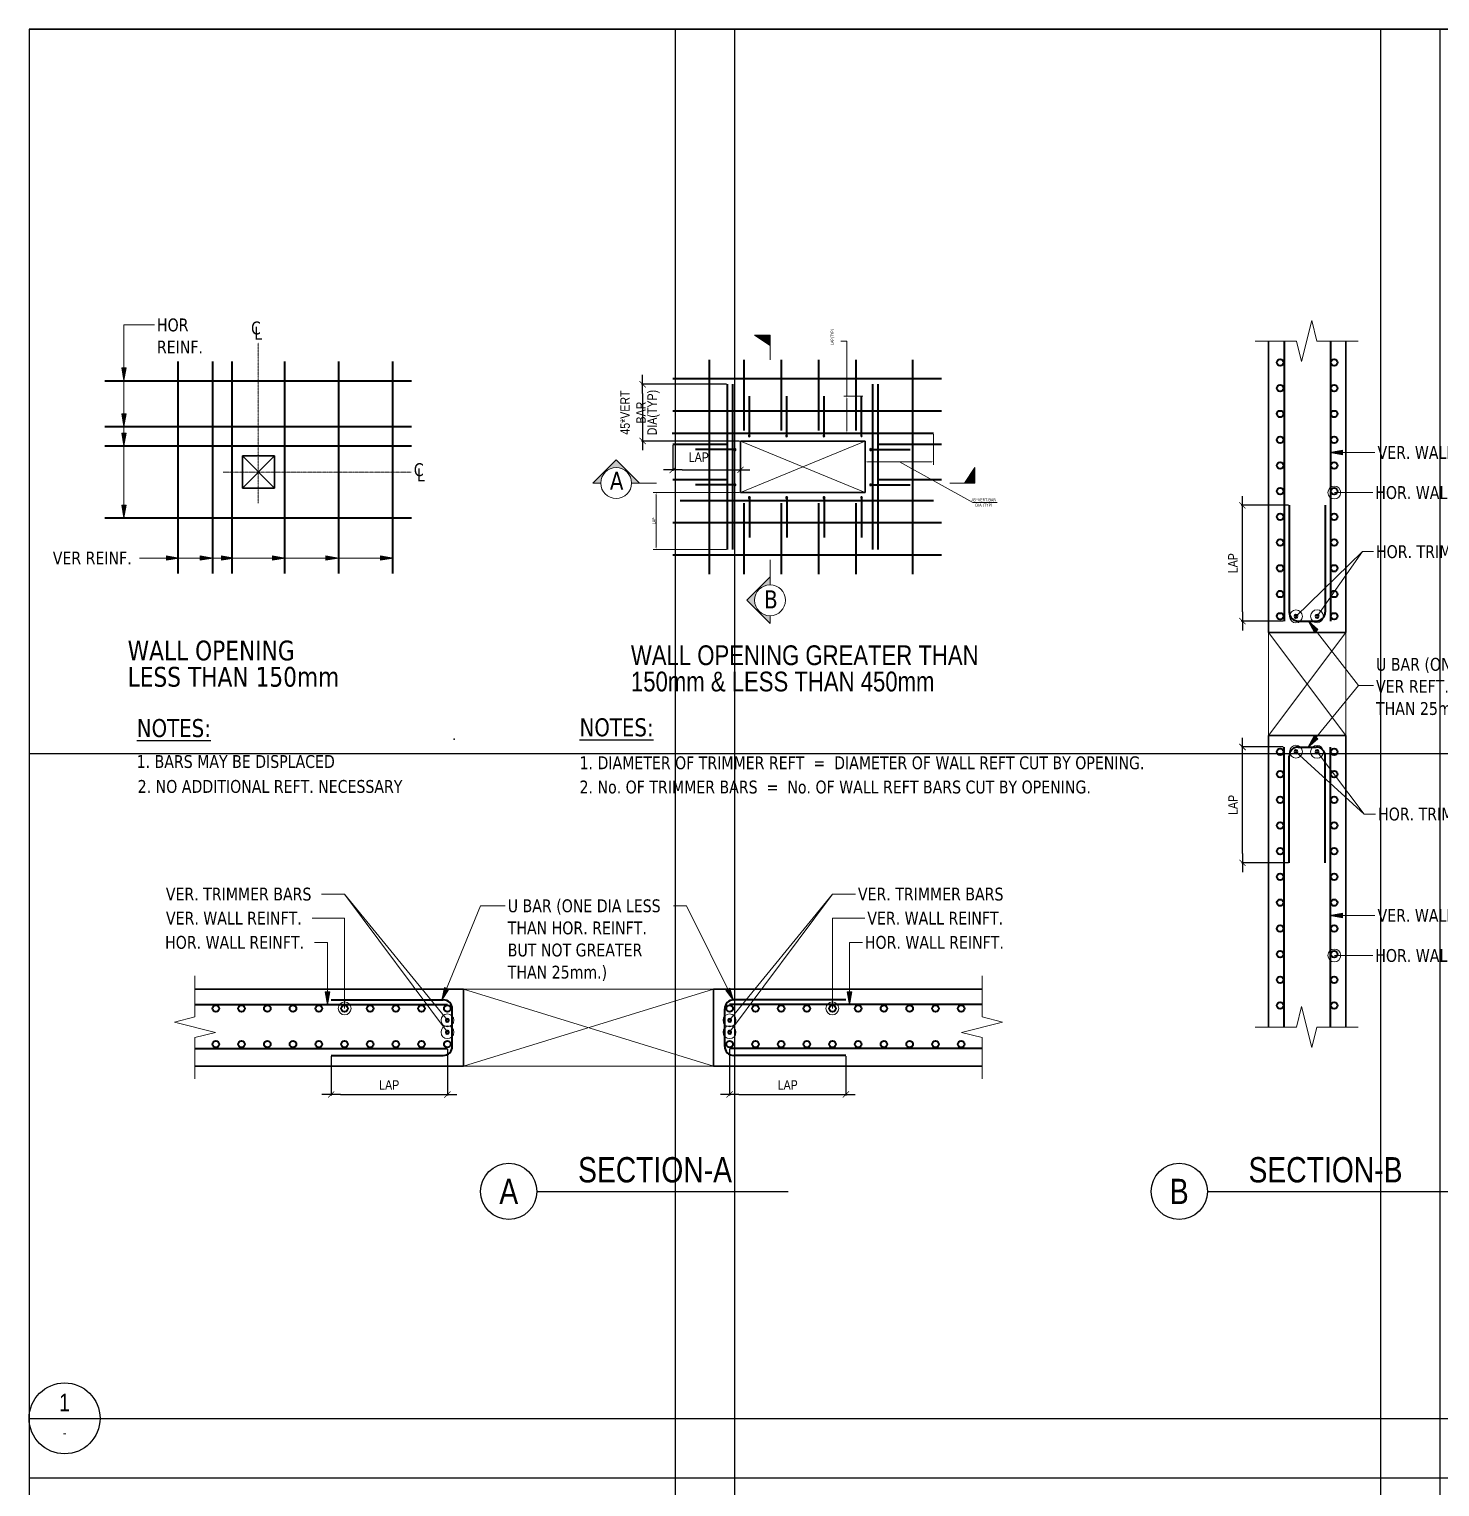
# Model space of a CAD drawing. Header units: millimetres. Extents: x 2250 to 89875, y -16050 to 57150.
# Drawn here: x 2250 to 37900, y 20320 to 57150 of the extents above; entities that cross this region are included whole.
import ezdxf
from ezdxf.enums import TextEntityAlignment as Align

# ---------------------------------------------------------------- set-up
doc = ezdxf.new("R2010")
doc.units = ezdxf.units.MM
doc.linetypes.add('center-2', pattern=[9, 6, -1, 1, -1])
doc.linetypes.add('XAR-Centre 2mm', pattern=[12, 6, -2, 2, -2])
for name, color, linetype, lineweight in [('Detail Items', 7, 'Continuous', 9), ('Dimensions', 7, 'Continuous', 9), ('Generic Annotations', 7, 'Continuous', 9), ('Medium Lines', 7, 'Continuous', 20), ('S-REFR-SECT', 7, 'Continuous', 9), ('Text Notes', 7, 'Continuous', 9)]:
    doc.layers.add(name, color=color, linetype=linetype, lineweight=lineweight)
doc.layers.add('Lines', color=7, linetype='Continuous', lineweight=9, true_color=0x00a600)
doc.layers.add('STANDARD DETAILS-WALL_dwg', color=7, linetype='Continuous', lineweight=9, true_color=0x767676)
doc.layers.add('NPLT-JLA', color=193, linetype='Continuous', plot=False)
for name, color, linetype in [('S-G-DIMS', 1, 'Continuous'), ('S-G-STTL', 4, 'Continuous'), ('S-G-TITLREF', 4, 'Continuous')]:
    doc.layers.add(name, color=color, linetype=linetype)
doc.styles.add('ARIAL', font='arial.ttf', dxfattribs={"width": 0.8})
doc.styles.add('ARIAL23', font='arial.ttf', dxfattribs={"width": 0.8, "height": 31.25})
doc.styles.add('Verdana_1', font='verdana.ttf', dxfattribs={"width": 0.8, "height": 55})
doc.styles.add('Verdana_2', font='verdana.ttf', dxfattribs={"width": 0.8, "height": 75})
doc.styles.add('Verdana_3', font='verdana.ttf', dxfattribs={"width": 0.8, "height": 75})
doc.styles.add('Verdana_B', font='verdanab.ttf', dxfattribs={"width": 0.8, "height": 125})
doc.dimstyles.new('ARIALDIMS', dxfattribs={"dimscale": 12, "dimtxt": 20, "dimasz": 19.5, "dimexe": 2.25, "dimexo": 1.75, "dimgap": 10, "dimtad": 1, "dimzin": 3, "dimdsep": 46, "dimtxsty": 'ARIAL', "dimblk1": 'nyatick', "dimblk2": 'nyatick', "dimsah": 1, "dimcen": 2.25, "dimclrd": 1, "dimclre": 1, "dimclrt": 2, "dimadec": 0, "dimazin": 0, "dimtfac": 1, "dimtmove": 0, "dimatfit": 3, "dimfxl": 1, "dimfrac": 2, "dimtolj": 1, "dimtzin": 0, "dimarcsym": 0})
doc.dimstyles.new('XAR_2_2mm-Arrow', dxfattribs={"dimscale": 304.8, "dimtxt": 57.417549, "dimasz": 0.180446, "dimexe": 0.246063, "dimexo": 0.082021, "dimgap": 0.065617, "dimtad": 1, "dimdec": 0, "dimzin": 0, "dimdsep": 46, "dimtxsty": 'Verdana_3', "dimsah": 1, "dimcen": 0.09, "dimadec": 3, "dimazin": 0, "dimtfac": 1, "dimtdec": 4, "dimtix": 1, "dimtmove": 1, "dimatfit": 3, "dimfxl": 1, "dimtvp": 1, "dimtolj": 1, "dimtzin": 0, "dimlwd": 18, "dimlwe": 18, "dimarcsym": 2})
doc.dimstyles.new('XAR_2_2mm-Arrow_2', dxfattribs={"dimscale": 304.8, "dimtxt": 57.417549, "dimasz": 0.180446, "dimexe": 0.246063, "dimexo": 0.082021, "dimgap": 0.065617, "dimtad": 1, "dimdec": 0, "dimzin": 0, "dimdsep": 46, "dimtxsty": 'Verdana_3', "dimsah": 1, "dimcen": 0.09, "dimadec": 3, "dimazin": 0, "dimtfac": 1, "dimtdec": 4, "dimtix": 1, "dimtmove": 0, "dimatfit": 3, "dimfxl": 1, "dimtvp": 1, "dimtolj": 1, "dimtzin": 0, "dimlwd": 18, "dimlwe": 18, "dimarcsym": 2})

# ---------------------------------------------------------------- blocks, each defined once
blk = doc.blocks.new('SECTION MARK-2238163-S024-STANDARD DETAILS-WALL')
at = {"layer": 'S-REFR-SECT'}
blk.add_hatch(color=256, dxfattribs=at).paths.add_polyline_path([(3764.2, 12277.4), (3764.2, 12315.4), (3744.8, 12318), (3726.7, 12325.5), (3711.2, 12337.4), (3699.3, 12352.9), (3691.8, 12371), (3689.2, 12390.4), (3691.8, 12409.9), (3699.3, 12427.9), (3711.2, 12443.5), (3726.7, 12455.4), (3744.8, 12462.9), (3764.2, 12465.4), (3764.2, 12503.4), (3651.2, 12390.4)])
at = {"layer": 'S-REFR-SECT', "flags": 128}
blk.add_lwpolyline([(3764.2, 12465.4), (3764.2, 12503.4), (3651.2, 12390.4), (3764.2, 12277.4), (3764.2, 12315.4)], dxfattribs=at)
at = {"layer": 'S-REFR-SECT'}
blk.add_circle((3764.2, 12390.4), 75, dxfattribs=at)
blk = doc.blocks.new('STANDARD DETAILS-WALL_dwg_SEC-END-2238248-S024-STANDARD DETAILS-WALL')
at = {"layer": 'S-REFR-SECT'}
blk.add_hatch(color=256, dxfattribs=at).paths.add_polyline_path([(3764.2, 13629.3), (3689.2, 13679.3), (3764.2, 13679.3)])
for p, q in [((3764.2, 13629.3), (3689.2, 13679.3)), ((3689.2, 13679.3), (3764.2, 13679.3)), ((3764.2, 13679.3), (3764.2, 13629.3))]:
    blk.add_line(p, q, dxfattribs=at)
at = {"layer": 'S-REFR-SECT', "flags": 128}
blk.add_lwpolyline([(3764.2, 13679.3), (3689.2, 13679.3), (3764.2, 13629.3)], dxfattribs=at)
blk = doc.blocks.new('STANDARD DETAILS-WALL_dwg_SEC-T1-2238164-S024-STANDARD DETAILS-WALL')
at = {"layer": 'S-REFR-SECT'}
blk.add_line((3764.2, 13679.3), (3764.2, 13558.3), dxfattribs=at)
blk.add_blockref('STANDARD DETAILS-WALL_dwg_SEC-END-2238248-S024-STANDARD DETAILS-WALL', (0, 0))
blk = doc.blocks.new('STANDARD DETAILS-WALL_dwg_A-SEC-REF-ARROW-2238165-S024-STANDARD DETAILS-WALL')
at = {"layer": 'S-REFR-SECT'}
blk.add_hatch(color=256, dxfattribs=at).paths.add_polyline_path([(3091.2, 12959.9), (3129.2, 12959.9), (3016.2, 13072.9), (2903.2, 12959.9), (2941.2, 12959.9), (2943.8, 12979.4), (2951.3, 12997.4), (2963.2, 13013), (2978.7, 13024.9), (2996.8, 13032.4), (3016.2, 13034.9), (3035.7, 13032.4), (3053.7, 13024.9), (3069.3, 13013), (3081.2, 12997.4), (3088.7, 12979.4)])
at = {"layer": 'S-REFR-SECT', "flags": 128}
blk.add_lwpolyline([(3091.2, 12959.9), (3129.2, 12959.9), (3016.2, 13072.9), (2903.2, 12959.9), (2941.2, 12959.9)], dxfattribs=at)
at = {"layer": 'S-REFR-SECT'}
blk.add_circle((3016.2, 12959.9), 75, dxfattribs=at)
blk = doc.blocks.new('STANDARD DETAILS-WALL_dwg_SEC-END-2238249-S024-STANDARD DETAILS-WALL')
at = {"layer": 'S-REFR-SECT'}
blk.add_hatch(color=256, dxfattribs=at).paths.add_polyline_path([(4709.6, 12959.9), (4759.6, 13034.9), (4759.6, 12959.9)])
for p, q in [((4709.6, 12959.9), (4759.6, 13034.9)), ((4759.6, 13034.9), (4759.6, 12959.9)), ((4759.6, 12959.9), (4709.6, 12959.9))]:
    blk.add_line(p, q, dxfattribs=at)
at = {"layer": 'S-REFR-SECT', "flags": 128}
blk.add_lwpolyline([(4759.6, 12959.9), (4759.6, 13034.9), (4709.6, 12959.9)], dxfattribs=at)
blk = doc.blocks.new('STANDARD DETAILS-WALL_dwg_SEC-T1-2238166-S024-STANDARD DETAILS-WALL')
at = {"layer": 'S-REFR-SECT'}
blk.add_line((4759.6, 12959.9), (4638.6, 12959.9), dxfattribs=at)
blk.add_blockref('STANDARD DETAILS-WALL_dwg_SEC-END-2238249-S024-STANDARD DETAILS-WALL', (0, 0))
blk = doc.blocks.new('XAR_Break Line Straight - _Locked_ - Break Line-2238449-S024-STANDARD DETAILS-WALL')
at = {"layer": 'Medium Lines'}
for p, q in [((968.6, 10365.2), (968.6, 10565.2)), ((868.6, 10340.2), (968.6, 10365.2)), ((1068.6, 10290.2), (868.6, 10340.2)), ((968.6, 10265.2), (1068.6, 10290.2)), ((968.6, 10065.2), (968.6, 10265.2))]:
    blk.add_line(p, q, dxfattribs=at)
blk = doc.blocks.new('XAR_Break Line Straight - _Locked_ - Break Line-2238450-S024-STANDARD DETAILS-WALL')
at = {"layer": 'Medium Lines'}
for p, q in [((4794.6, 10565.2), (4794.6, 10365.2)), ((4794.6, 10365.2), (4894.6, 10340.2)), ((4894.6, 10340.2), (4694.6, 10290.2)), ((4694.6, 10290.2), (4794.6, 10265.2)), ((4794.6, 10265.2), (4794.6, 10065.2))]:
    blk.add_line(p, q, dxfattribs=at)
blk = doc.blocks.new('*D964')
at = {"layer": 'Defpoints', "color": 0, "transparency": 16777216}
for p in [(22915, 47876), (23341, 47876), (22713, 46942)]:
    blk.add_point(p, dxfattribs=at)
at = {"layer": 'Dimensions', "color": 0, "lineweight": 18, "transparency": 16777216}
for p, q in [((22758, 49263), (22915, 49263)), ((22915, 49263), (22915, 47876)), ((23316, 47876), (22840, 47876)), ((22915, 46997), (22915, 47821)), ((22738, 46942), (22990, 46942))]:
    blk.add_line(p, q, dxfattribs=at)
at = {"layer": 'Dimensions', "color": 0, "transparency": 16777216}
for points in [[(22906, 47821), (22924, 47821), (22915, 47876)], [(22906, 46997), (22924, 46997), (22915, 46942)]]:
    blk.add_solid(points, dxfattribs=at)
at = {"layer": 'Dimensions', "color": 0, "lineweight": 18, "transparency": 16777216, "insert": (22507, 49170), "char_height": 75, "width": 327.01, "attachment_point": 1, "rotation": 90, "line_spacing_factor": 0.994243, "style": 'Verdana_3'}
blk.add_mtext('\\A1;LAP(TYP)', dxfattribs=at)
blk = doc.blocks.new('nyatick')
at = {"layer": 'S-G-DIMS'}
blk.add_line((-1.01, 0), (1, 0), dxfattribs=at)
at = {"layer": 'S-G-DIMS', "const_width": 0.08}
blk.add_lwpolyline([(0.34, 0.34), (-0.34, -0.34)], dxfattribs=at)
blk = doc.blocks.new('*D965')
at = {"layer": 'Defpoints', "color": 0, "transparency": 16777216}
for p in [(18515, 46660), (20226, 46267), (20226, 46016)]:
    blk.add_point(p, dxfattribs=at)
at = {"layer": 'S-G-DIMS', "color": 1, "lineweight": -2, "transparency": 16777216}
for p, q in [((18515, 46639), (18515, 45989)), ((20226, 46246), (20226, 45989)), ((18749, 46016), (19992, 46016))]:
    blk.add_line(p, q, dxfattribs=at)
at = {"layer": 'S-G-DIMS', "color": 1, "lineweight": -2, "transparency": 16777216, "xscale": 234, "yscale": 234, "zscale": 234, "rotation": 180}
blk.add_blockref('nyatick', (18515, 46016), dxfattribs=at)
at = {"layer": 'S-G-DIMS', "color": 1, "lineweight": -2, "transparency": 16777216, "xscale": 234, "yscale": 234, "zscale": 234}
blk.add_blockref('nyatick', (20226, 46016), dxfattribs=at)
at = {"layer": 'S-G-DIMS', "color": 2, "transparency": 16777216, "insert": (18920, 46456), "char_height": 240, "width": 5.17, "attachment_point": 1, "line_spacing_factor": 0.994243, "style": 'ARIAL'}
blk.add_mtext('\\A1;LAP', dxfattribs=at)
blk = doc.blocks.new('*D966')
at = {"layer": 'Defpoints', "color": 0, "transparency": 16777216}
for p in [(18093, 45443), (20226, 45443), (19898, 44005)]:
    blk.add_point(p, dxfattribs=at)
at = {"layer": 'Dimensions', "color": 0, "lineweight": 18, "transparency": 16777216}
for p, q in [((20201, 45443), (18018, 45443)), ((18093, 44060), (18093, 45388)), ((19873, 44005), (18018, 44005))]:
    blk.add_line(p, q, dxfattribs=at)
at = {"layer": 'Dimensions', "color": 0, "transparency": 16777216}
for points in [[(18084, 45388), (18102, 45388), (18093, 45443)], [(18084, 44060), (18102, 44060), (18093, 44005)]]:
    blk.add_solid(points, dxfattribs=at)
at = {"layer": 'Dimensions', "color": 0, "lineweight": 18, "transparency": 16777216, "insert": (18036, 44724), "char_height": 75, "width": 131.24, "attachment_point": 5, "rotation": 90, "style": 'Verdana_3'}
blk.add_mtext('\\A1;LAP', dxfattribs=at)
blk = doc.blocks.new('*D967')
at = {"layer": 'Defpoints', "color": 0, "transparency": 16777216}
for p in [(19898, 48181), (17752, 46743), (20226, 46743)]:
    blk.add_point(p, dxfattribs=at)
at = {"layer": 'S-G-DIMS', "color": 1, "lineweight": -2, "transparency": 16777216}
for p, q in [((19877, 48181), (17725, 48181)), ((17752, 47947), (17752, 46977)), ((20205, 46743), (17725, 46743))]:
    blk.add_line(p, q, dxfattribs=at)
at = {"layer": 'S-G-DIMS', "color": 1, "lineweight": -2, "transparency": 16777216, "xscale": 234, "yscale": 234, "zscale": 234}
for p, rotation in [((17752, 48181), 90), ((17752, 46743), 270)]:
    blk.add_blockref('nyatick', p, dxfattribs=dict(at, rotation=rotation))
at = {"layer": 'S-G-DIMS', "color": 2, "transparency": 16777216, "char_height": 240, "width": 19.68, "attachment_point": 5, "rotation": 90, "style": 'ARIAL'}
for s, insert in [('\\A1;45*VERT BAR', (17510, 47462)), ('\\A1;DIA(TYP)', (18029, 47462))]:
    blk.add_mtext(s, dxfattribs=dict(at, insert=insert))
blk = doc.blocks.new('*D968')
at = {"layer": 'Defpoints', "color": 0, "transparency": 16777216}
for p in [(25107, 46942), (23379, 46418), (25107, 46216)]:
    blk.add_point(p, dxfattribs=at)
at = {"layer": 'Dimensions', "color": 0, "lineweight": 18, "transparency": 16777216}
for p, q in [((25107, 46917), (25107, 46141)), ((23379, 46393), (23379, 46141)), ((23434, 46216), (25052, 46216)), ((24243, 46216), (26102, 45188)), ((26102, 45188), (26714, 45188))]:
    blk.add_line(p, q, dxfattribs=at)
at = {"layer": 'Dimensions', "color": 0, "transparency": 16777216}
for points in [[(23434, 46225), (23434, 46207), (23379, 46216)], [(25052, 46225), (25052, 46207), (25107, 46216)]]:
    blk.add_solid(points, dxfattribs=at)
at = {"layer": 'Dimensions', "color": 0, "lineweight": 18, "transparency": 16777216, "insert": (26372, 45258), "char_height": 75, "width": 500.9, "attachment_point": 5, "line_spacing_factor": 0.994243, "style": 'Verdana_3'}
blk.add_mtext('\\A1;45*VERT.BAR', dxfattribs=at)
at = {"layer": 'Dimensions', "color": 0, "lineweight": 18, "transparency": 16777216, "insert": (26372, 45119), "char_height": 75, "width": 500.9, "attachment_point": 5, "style": 'Verdana_3'}
blk.add_mtext('\\A1;DIA (TYP)', dxfattribs=at)
blk = doc.blocks.new('*D969')
at = {"layer": 'Defpoints', "color": 0, "transparency": 16777216}
for p in [(12820, 31397), (9881, 31221), (12820, 30234)]:
    blk.add_point(p, dxfattribs=at)
at = {"layer": 'S-G-DIMS', "color": 1, "lineweight": -2, "transparency": 16777216}
for p, q in [((12820, 31376), (12820, 30207)), ((9881, 31200), (9881, 30207)), ((10115, 30234), (12586, 30234))]:
    blk.add_line(p, q, dxfattribs=at)
at = {"layer": 'S-G-DIMS', "color": 1, "lineweight": -2, "transparency": 16777216, "xscale": 234, "yscale": 234, "zscale": 234, "rotation": 180}
blk.add_blockref('nyatick', (9881, 30234), dxfattribs=at)
at = {"layer": 'S-G-DIMS', "color": 1, "lineweight": -2, "transparency": 16777216, "xscale": 234, "yscale": 234, "zscale": 234}
blk.add_blockref('nyatick', (12820, 30234), dxfattribs=at)
at = {"layer": 'S-G-DIMS', "color": 2, "transparency": 16777216, "insert": (11350, 30474), "char_height": 240, "width": 5.17, "attachment_point": 5, "style": 'ARIAL'}
blk.add_mtext('\\A1;LAP', dxfattribs=at)
blk = doc.blocks.new('*D970')
at = {"layer": 'Defpoints', "color": 0, "transparency": 16777216}
for p in [(19951, 31397), (22889, 31221), (22889, 30234)]:
    blk.add_point(p, dxfattribs=at)
at = {"layer": 'S-G-DIMS', "color": 1, "lineweight": -2, "transparency": 16777216}
for p, q in [((19951, 31376), (19951, 30207)), ((22889, 31200), (22889, 30207)), ((20185, 30234), (22655, 30234))]:
    blk.add_line(p, q, dxfattribs=at)
at = {"layer": 'S-G-DIMS', "color": 1, "lineweight": -2, "transparency": 16777216, "xscale": 234, "yscale": 234, "zscale": 234, "rotation": 180}
blk.add_blockref('nyatick', (19951, 30234), dxfattribs=at)
at = {"layer": 'S-G-DIMS', "color": 1, "lineweight": -2, "transparency": 16777216, "xscale": 234, "yscale": 234, "zscale": 234}
blk.add_blockref('nyatick', (22889, 30234), dxfattribs=at)
at = {"layer": 'S-G-DIMS', "color": 2, "transparency": 16777216, "insert": (21420, 30474), "char_height": 240, "width": 5.17, "attachment_point": 5, "style": 'ARIAL'}
blk.add_mtext('\\A1;LAP', dxfattribs=at)
blk = doc.blocks.new('*D971')
at = {"layer": 'Defpoints', "color": 0, "transparency": 16777216}
for p in [(32909, 45120), (34092, 45120), (33962, 42194)]:
    blk.add_point(p, dxfattribs=at)
at = {"layer": 'S-G-DIMS', "color": 1, "lineweight": -2, "transparency": 16777216}
for p, q in [((34071, 45120), (32882, 45120)), ((32909, 42428), (32909, 44886)), ((33941, 42194), (32882, 42194))]:
    blk.add_line(p, q, dxfattribs=at)
at = {"layer": 'S-G-DIMS', "color": 1, "lineweight": -2, "transparency": 16777216, "xscale": 234, "yscale": 234, "zscale": 234}
for p, rotation in [((32909, 45120), 90), ((32909, 42194), 270)]:
    blk.add_blockref('nyatick', p, dxfattribs=dict(at, rotation=rotation))
at = {"layer": 'S-G-DIMS', "color": 2, "transparency": 16777216, "insert": (32669, 43657), "char_height": 240, "width": 5.17, "attachment_point": 5, "rotation": 90, "style": 'ARIAL'}
blk.add_mtext('\\A1;LAP', dxfattribs=at)
blk = doc.blocks.new('*D972')
at = {"layer": 'Defpoints', "color": 0, "transparency": 16777216}
for p in [(32913, 39013), (33962, 39013), (34092, 36087)]:
    blk.add_point(p, dxfattribs=at)
at = {"layer": 'S-G-DIMS', "color": 1, "lineweight": -2, "transparency": 16777216}
for p, q in [((33941, 39013), (32886, 39013)), ((32913, 36321), (32913, 38779)), ((34071, 36087), (32886, 36087))]:
    blk.add_line(p, q, dxfattribs=at)
at = {"layer": 'S-G-DIMS', "color": 1, "lineweight": -2, "transparency": 16777216, "xscale": 234, "yscale": 234, "zscale": 234}
for p, rotation in [((32913, 39013), 90), ((32913, 36087), 270)]:
    blk.add_blockref('nyatick', p, dxfattribs=dict(at, rotation=rotation))
at = {"layer": 'S-G-DIMS', "color": 2, "transparency": 16777216, "insert": (32673, 37550), "char_height": 240, "width": 5.17, "attachment_point": 5, "rotation": 90, "style": 'ARIAL'}
blk.add_mtext('\\A1;LAP', dxfattribs=at)

msp = doc.modelspace()

# ---------------------------------------------------------------- hatches: boundary and pattern name
at = {"layer": 'Text Notes', "lineweight": 18}
for points in [[(4646.271, 48270.137), (4703.562, 48595.051), (4588.98, 48595.051)], [(4646.271, 47108.754), (4703.562, 47433.668), (4588.98, 47433.668)], [(4646.271, 46621.397), (4703.562, 46946.311), (4588.98, 46946.311)], [(35118.979, 46455.002), (35443.893, 46397.711), (35443.893, 46512.293)], [(4646.271, 44800.4), (4703.562, 45125.314), (4588.98, 45125.314)], [(6043.16, 43787.803), (5718.246, 43845.094), (5718.246, 43730.512)], [(6899.289, 43787.803), (6574.375, 43845.094), (6574.375, 43730.512)], [(7432.111, 43787.803), (7107.197, 43845.094), (7107.197, 43730.512)], [(8723.38, 43787.803), (8398.466, 43845.094), (8398.466, 43730.512)], [(10072.59, 43787.803), (9747.676, 43845.094), (9747.676, 43730.512)], [(11454.909, 43787.803), (11129.995, 43845.094), (11129.995, 43730.512)], [(34575.759, 42199.618), (34729.854, 41907.888), (34820.338, 41978.185)], [(34566.24, 39004.297), (34816.399, 39219.406), (34727.741, 39291.993)], [(35118.979, 34758.097), (35443.893, 34700.806), (35443.893, 34815.389)], [(9789.644, 32499.743), (9846.935, 32824.657), (9732.353, 32824.657)], [(12680.008, 32615.047), (12855.73, 32894.284), (12749.628, 32937.544)], [(20048.779, 32604.926), (19955.49, 32921.388), (19852.879, 32870.396)], [(22980.789, 32499.743), (23038.08, 32824.657), (22923.498, 32824.657)]]:
    msp.add_hatch(color=3, dxfattribs=at).paths.add_polyline_path(points)

# ---------------------------------------------------------------- linework, layer by layer
at = {"layer": 'Lines', "color": 3, "linetype": 'XAR-Centre 2mm'}
msp.add_line((8035.13, 45177.041), (8035.13, 49222.241), dxfattribs=at)
at = {"layer": 'Lines', "color": 3, "lineweight": 35}
for p, q in [((33572.932, 49268.928), (33572.932, 41903.135)), ((35522.416, 41903.135), (35522.416, 49268.928)), ((20225.738, 46742.921), (20225.738, 45443.278)), ((23379.051, 46742.921), (20225.738, 46742.921)), ((23379.051, 45443.278), (23379.051, 46742.921)), ((7640.341, 46366.259), (7640.341, 45553.974)), ((8452.626, 46366.259), (7640.341, 46366.259)), ((8452.626, 45553.974), (8452.626, 46366.259)), ((7640.341, 45553.974), (8452.626, 45553.974)), ((20225.738, 45443.278), (23379.051, 45443.278)), ((33572.932, 41903.135), (35522.416, 41903.135)), ((33572.932, 31938.031), (33572.932, 39303.823)), ((33572.932, 39303.823), (35522.416, 39303.823)), ((35522.416, 39303.823), (35522.416, 31938.031)), ((6440.465, 32896.871), (13229.652, 32896.871)), ((13229.652, 32896.871), (13229.652, 30947.387)), ((26329.969, 32896.871), (19540.781, 32896.871)), ((19540.781, 32896.871), (19540.781, 30947.387)), ((13229.652, 30947.387), (6440.465, 30947.387)), ((19540.781, 30947.387), (26329.969, 30947.387))]:
    msp.add_line(p, q, dxfattribs=at)
at = {"layer": 'Lines', "color": 3, "lineweight": 40}
for p, q in [((33961.894, 49268.928), (33961.894, 42194.343)), ((35133.454, 49268.928), (35133.454, 42194.343)), ((6015.771, 43393.022), (6015.771, 48752.821)), ((6893.038, 43393.022), (6893.038, 48752.821)), ((7380.409, 43393.022), (7380.409, 48752.821)), ((8713.857, 43393.022), (8713.857, 48752.821)), ((10078.495, 43393.022), (10078.495, 48752.821)), ((11443.134, 43393.022), (11443.134, 48752.821)), ((19443.345, 43382.491), (19443.345, 48793.427)), ((20318.965, 47013.43), (20318.965, 48793.427)), ((21262.863, 47013.43), (21262.863, 48793.427)), ((22206.761, 47013.43), (22206.761, 48793.427)), ((23150.781, 47013.43), (23150.781, 48793.427)), ((24583.002, 43382.491), (24583.002, 48793.427)), ((4161.981, 48267.006), (11908.28, 48267.006)), ((18515.158, 48320.286), (25303.754, 48320.286)), ((19898.224, 44005.236), (19898.224, 48180.963)), ((20030.789, 44005.236), (20030.789, 48180.963)), ((23573.999, 44005.236), (23573.999, 48180.963)), ((23706.564, 44005.236), (23706.564, 48180.963)), ((20451.53, 46875.459), (20451.53, 47876.401)), ((21395.428, 46875.459), (21395.428, 47876.401)), ((22339.326, 46875.459), (22339.326, 47876.401)), ((23283.346, 46875.459), (23283.346, 47876.401)), ((18515.158, 47504.951), (25303.754, 47504.951)), ((4161.981, 47113.561), (11908.28, 47113.561)), ((18500.909, 46942.452), (25107.118, 46942.452)), ((4161.981, 46626.19), (11908.28, 46626.19)), ((18515.158, 46660.255), (19917.3, 46660.255)), ((20087.99, 46527.69), (19087.048, 46527.69)), ((23516.798, 46527.69), (24517.741, 46527.69)), ((23687.488, 46660.255), (25303.754, 46660.255)), ((18515.158, 45768.764), (19917.3, 45768.764)), ((23687.488, 45768.764), (25303.754, 45768.764)), ((20087.99, 45636.2), (19087.048, 45636.2)), ((20451.53, 45310.74), (20451.53, 44309.798)), ((21395.428, 45310.74), (21395.428, 44309.798)), ((22339.326, 45310.74), (22339.326, 44309.798)), ((23283.346, 45310.74), (23283.346, 44309.798)), ((23516.798, 45636.2), (24517.741, 45636.2)), ((18700.009, 45243.748), (25107.118, 45243.748)), ((20318.965, 43382.491), (20318.965, 45172.77)), ((21262.863, 43382.491), (21262.863, 45172.77)), ((22206.761, 43382.491), (22206.761, 45172.77)), ((23150.781, 43382.491), (23150.781, 45172.77)), ((34091.86, 45119.784), (34091.86, 42422.998)), ((35003.489, 45119.784), (35003.489, 42422.998)), ((4161.981, 44806.671), (11908.28, 44806.671)), ((18515.158, 44681.249), (25303.754, 44681.249)), ((18515.158, 43865.914), (25303.754, 43865.914)), ((34319.3, 42195.558), (34776.049, 42195.558)), ((33961.894, 31938.031), (33961.894, 39012.616)), ((34091.86, 36087.174), (34091.86, 38783.961)), ((34319.3, 39011.401), (34776.049, 39011.401)), ((35003.489, 36087.174), (35003.489, 38783.961)), ((35133.454, 31938.031), (35133.454, 39012.616)), ((6440.465, 32507.909), (12819.669, 32507.909)), ((9883.015, 32623.13), (12716.248, 32623.13)), ((26329.969, 32507.909), (19950.764, 32507.909)), ((22887.418, 32623.13), (20054.185, 32623.13)), ((12943.688, 31448.239), (12943.688, 32395.691)), ((19826.745, 31448.239), (19826.745, 32395.691)), ((6440.465, 31396.978), (12819.669, 31396.978)), ((26329.969, 31396.978), (19950.764, 31396.978)), ((9881.083, 31220.799), (12716.248, 31220.799)), ((22889.35, 31220.799), (20054.185, 31220.799))]:
    msp.add_line(p, q, dxfattribs=at)
at = {"layer": 'Lines', "color": 3, "lineweight": 20}
for p, q in [((20225.738, 46742.921), (23379.051, 45443.278)), ((23379.051, 46742.921), (20225.738, 45443.278)), ((7640.341, 46366.259), (8452.626, 45553.974)), ((8452.626, 46366.259), (7640.341, 45553.974)), ((33572.932, 39303.823), (35522.416, 41903.135)), ((35522.416, 39303.823), (33572.932, 41903.135)), ((33572.932, 41903.135), (33572.932, 39303.823)), ((35522.416, 41903.135), (35522.416, 39303.823)), ((19540.781, 30947.387), (13229.652, 32896.871)), ((13229.652, 32896.871), (19540.781, 32896.871)), ((19540.781, 32896.871), (13229.652, 30947.387)), ((13229.652, 30947.387), (19540.781, 30947.387))]:
    msp.add_line(p, q, dxfattribs=at)
at = {"layer": 'Lines', "color": 3, "linetype": 'center-2', "lineweight": 15}
msp.add_line((7149.675, 45960.116), (11908.28, 45960.116), dxfattribs=at)
at = {"layer": 'Lines', "color": 3}
for p, q in [((18104.23, 45681.692), (17475.039, 45681.692)), ((20973.713, 43740.163), (20973.713, 43110.972))]:
    msp.add_line(p, q, dxfattribs=at)
at = {"layer": 'Lines', "color": 3, "lineweight": 40}
for centre in [(33865.355, 48726.33), (35229.994, 48726.33), (33865.355, 48076.502), (35229.994, 48076.502), (33865.355, 47426.674), (35229.994, 47426.674), (33865.355, 46776.846), (35229.994, 46776.846), (33865.355, 46127.018), (35229.994, 46127.018), (33865.355, 45477.189), (35229.994, 45477.189), (33865.355, 44827.361), (35229.994, 44827.361), (33865.355, 44177.533), (35229.994, 44177.533), (33865.355, 43527.705), (35229.994, 43527.705), (33865.355, 42877.877), (35229.994, 42877.877), (33865.355, 42315.227), (35229.994, 42315.227), (33865.355, 38891.731), (35229.994, 38891.731), (33865.355, 38329.081), (35229.994, 38329.081), (33865.355, 37679.253), (35229.994, 37679.253), (33865.355, 37029.425), (35229.994, 37029.425), (33865.355, 36379.597), (35229.994, 36379.597), (33865.355, 35729.769), (35229.994, 35729.769), (33865.355, 35079.941), (35229.994, 35079.941), (33865.355, 34430.113), (35229.994, 34430.113), (33865.355, 33780.285), (35229.994, 33780.285), (33865.355, 33130.457), (35229.994, 33130.457), (6968.847, 32407.687), (7618.675, 32407.687), (8268.503, 32407.687), (8918.331, 32407.687), (9568.159, 32407.687), (10217.987, 32407.687), (10867.815, 32407.687), (11517.643, 32407.687), (12167.471, 32407.687), (12817.299, 32407.687), (19953.134, 32407.687), (20602.962, 32407.687), (21252.79, 32407.687), (21902.618, 32407.687), (22552.446, 32407.687), (23202.274, 32407.687), (23852.102, 32407.687), (24501.93, 32407.687), (25151.758, 32407.687), (25801.586, 32407.687), (33865.355, 32480.629), (35229.994, 32480.629), (6968.847, 31506.153), (7618.675, 31506.153), (8268.503, 31506.153), (8918.331, 31506.153), (9568.159, 31506.153), (10217.987, 31506.153), (10867.815, 31506.153), (11517.643, 31506.153), (12167.471, 31506.153), (12817.299, 31506.153), (19953.134, 31506.153), (20602.962, 31506.153), (21252.79, 31506.153), (21902.618, 31506.153), (22552.446, 31506.153), (23202.274, 31506.153), (23852.102, 31506.153), (24501.93, 31506.153), (25151.758, 31506.153), (25801.586, 31506.153)]:
    msp.add_circle(centre, 83.178, dxfattribs=at)
for centre, radius, start, end in [((20451.53, 46875.459), 16.246, 0, 180), ((20451.53, 46875.459), 16.246, 180, 0), ((21395.428, 46875.459), 16.246, 0, 180), ((21395.428, 46875.459), 16.246, 180, 0), ((22339.326, 46875.459), 16.246, 0, 180), ((22339.326, 46875.459), 16.246, 180, 0), ((23283.346, 46875.459), 16.246, 0, 180), ((23283.346, 46875.459), 16.246, 180, 0), ((20087.99, 46527.69), 16.246, 90, 270), ((20087.99, 46527.69), 16.246, 270, 90), ((23516.798, 46527.69), 16.246, 90, 270), ((23516.798, 46527.69), 16.246, 270, 90), ((20087.99, 45636.2), 16.246, 90, 270), ((20087.99, 45636.2), 16.246, 270, 90), ((20451.53, 45310.74), 16.246, 0, 180), ((20451.53, 45310.74), 16.246, 180, 0), ((21395.428, 45310.74), 16.246, 0, 180), ((21395.428, 45310.74), 16.246, 180, 0), ((22339.326, 45310.74), 16.246, 0, 180), ((22339.326, 45310.74), 16.246, 180, 0), ((23283.346, 45310.74), 16.246, 0, 180), ((23283.346, 45310.74), 16.246, 180, 0), ((23516.798, 45636.2), 16.246, 90, 270), ((23516.798, 45636.2), 16.246, 270, 90), ((34319.3, 42422.998), 227.44, 180, 270), ((34263.477, 42315.227), 40.614, 0, 180), ((34797.55, 42315.227), 40.614, 0, 180), ((34776.049, 42422.998), 227.44, 270, 0), ((34263.477, 42315.227), 40.614, 180, 0), ((34797.55, 42315.227), 40.614, 180, 0), ((34319.3, 38783.961), 227.44, 90, 180), ((34263.477, 38891.731), 40.614, 0, 180), ((34263.477, 38891.731), 40.614, 180, 0), ((34797.55, 38891.731), 40.614, 0, 180), ((34797.55, 38891.731), 40.614, 180, 0), ((34776.049, 38783.961), 227.44, 0, 90), ((12716.248, 32395.691), 227.44, 0, 90), ((20054.185, 32395.691), 227.44, 90, 180), ((12817.299, 32107.175), 40.614, 90, 270), ((12817.299, 32107.175), 40.614, 270, 90), ((19953.134, 32107.175), 40.614, 90, 270), ((19953.134, 32107.175), 40.614, 270, 90), ((12817.299, 31806.664), 40.614, 90, 270), ((12817.299, 31806.664), 40.614, 270, 90), ((19953.134, 31806.664), 40.614, 90, 270), ((19953.134, 31806.664), 40.614, 270, 90), ((12716.248, 31448.239), 227.44, 270, 0), ((20054.185, 31448.239), 227.44, 180, 270)]:
    msp.add_arc(centre, radius, start, end, dxfattribs=at)
at = {"layer": 'NPLT-JLA'}
for p, q in [((2250, 57150), (2250, -16050)), ((89875, 57150), (2250, 57150)), ((2250, 57150), (2250, 2250)), ((2250, 57150), (72050, 57150)), ((18575, 57150), (18575, -16050)), ((18575, 57150), (18575, 2250)), ((18575, 57150), (18575, 2250)), ((20075, 57150), (20075, -16050)), ((20075, 57150), (89875, 57150)), ((20075, 57150), (20075, 2250)), ((20075, 57150), (20075, 2250)), ((36400, 57150), (36400, -16050)), ((36400, 57150), (36400, 2250)), ((36400, 57150), (36400, 2250)), ((37900, 57150), (37900, -16050)), ((37900, 57150), (37900, 2250)), ((37900, 57150), (37900, 2250)), ((2250, 38850), (89875, 38850)), ((2250, 38850), (72050, 38850)), ((2250, 38850), (72050, 38850)), ((2250, 38850), (72050, 38850)), ((20075, 38850), (89875, 38850)), ((2250, 20550), (89875, 20550)), ((2250, 20550), (72050, 20550)), ((2250, 20550), (72050, 20550))]:
    msp.add_line(p, q, dxfattribs=at)
msp.add_point((12986.707, 39210.703), dxfattribs=at)
at = {"layer": 'S-G-STTL'}
for p, q in [((15080.67, 27784.443), (21431.949, 27784.443)), ((32025.022, 27784.443), (38376.301, 27784.443))]:
    msp.add_line(p, q, dxfattribs=at)
for centre in [(14370.205, 27784.443), (31314.558, 27784.443)]:
    msp.add_circle(centre, 710.464, dxfattribs=at)
at = {"layer": 'S-G-TITLREF'}
msp.add_line((2250, 22050), (72050, 22050), dxfattribs=at)
msp.add_circle((3145.884, 22050), 895.884, dxfattribs=at)
at = {"layer": 'Text Notes', "color": 3, "lineweight": 18}
for p, q in [((4646.271, 49677.018), (5415.004, 49677.312)), ((4646.271, 49677.018), (5415.004, 49677.312)), ((4646.271, 49677.018), (5415.004, 49677.312)), ((4646.271, 49677.312), (5415.004, 49677.312)), ((4646.271, 48270.137), (4646.271, 49677.312)), ((4646.271, 44800.4), (4646.271, 49677.018)), ((4646.271, 46621.397), (4646.271, 49677.018)), ((4646.271, 47108.754), (4646.271, 49677.018)), ((4703.562, 48595.051), (4588.98, 48595.051)), ((4588.98, 48595.051), (4646.271, 48270.137)), ((4646.271, 48270.137), (4703.562, 48595.051)), ((4703.562, 47433.668), (4588.98, 47433.668)), ((4588.98, 47433.668), (4646.271, 47108.754)), ((4646.271, 47108.754), (4703.562, 47433.668)), ((4703.562, 46946.311), (4588.98, 46946.311)), ((4588.98, 46946.311), (4646.271, 46621.397)), ((4646.271, 46621.397), (4703.562, 46946.311)), ((35443.893, 46512.293), (35118.979, 46455.002)), ((35118.979, 46455.002), (35443.893, 46397.711)), ((35118.979, 46455.002), (36260.59, 46455.002)), ((35443.893, 46397.711), (35443.893, 46512.293)), ((35234.99, 45442.22), (36203.857, 45442.22)), ((4703.562, 45125.314), (4588.98, 45125.314)), ((4588.98, 45125.314), (4646.271, 44800.4)), ((4646.271, 44800.4), (4703.562, 45125.314)), ((6043.16, 43787.803), (5718.246, 43845.094)), ((5718.246, 43845.094), (5718.246, 43730.512)), ((6899.289, 43787.803), (6574.375, 43845.094)), ((6574.375, 43845.094), (6574.375, 43730.512)), ((7432.111, 43787.803), (7107.197, 43845.094)), ((7107.197, 43845.094), (7107.197, 43730.512)), ((8723.38, 43787.803), (8398.466, 43845.094)), ((8398.466, 43845.094), (8398.466, 43730.512)), ((10072.59, 43787.803), (9747.676, 43845.094)), ((9747.676, 43845.094), (9747.676, 43730.512)), ((11454.909, 43787.803), (11129.995, 43845.094)), ((11129.995, 43845.094), (11129.995, 43730.512)), ((34264.398, 42312.273), (35941.64, 43948.314)), ((34796.829, 42316.342), (35941.64, 43948.314)), ((35941.64, 43948.314), (36222.236, 43948.607)), ((35941.64, 43948.314), (36222.236, 43948.607)), ((5045.325, 43787.803), (5037.949, 43787.803)), ((6043.16, 43787.803), (5045.325, 43787.803)), ((6899.289, 43787.803), (5045.325, 43787.803)), ((7432.111, 43787.803), (5045.325, 43787.803)), ((8723.38, 43787.803), (5045.325, 43787.803)), ((10072.59, 43787.803), (5045.325, 43787.803)), ((11454.909, 43787.803), (5045.325, 43787.803)), ((5718.246, 43730.512), (6043.16, 43787.803)), ((6574.375, 43730.512), (6899.289, 43787.803)), ((7107.197, 43730.512), (7432.111, 43787.803)), ((8398.466, 43730.512), (8723.38, 43787.803)), ((9747.676, 43730.512), (10072.59, 43787.803)), ((11129.995, 43730.512), (11454.909, 43787.803)), ((34575.759, 42199.618), (34729.854, 41907.888)), ((34820.338, 41978.185), (34575.759, 42199.618)), ((34575.759, 42199.618), (35844.877, 40566.038)), ((34729.854, 41907.888), (34820.338, 41978.185)), ((34566.24, 39004.297), (35844.877, 40566.038)), ((35844.877, 40566.038), (36222.236, 40566.332)), ((35844.877, 40566.038), (36222.236, 40566.332)), ((34727.741, 39291.993), (34566.24, 39004.297)), ((34566.24, 39004.297), (34816.399, 39219.406)), ((34816.399, 39219.406), (34727.741, 39291.993)), ((34264.398, 38894.686), (35988.442, 37319.219)), ((34796.829, 38890.616), (35988.442, 37319.219)), ((35988.442, 37319.219), (36274.827, 37319.219)), ((35988.442, 37319.219), (36274.827, 37319.219)), ((9648.876, 35297.191), (9641.608, 35297.191)), ((10221.784, 35296.898), (9648.876, 35297.191)), ((10221.784, 35296.898), (9648.876, 35297.191)), ((12820.524, 31807.264), (10221.784, 35296.898)), ((12820.724, 32107.581), (10221.784, 35296.898)), ((12680.008, 32615.047), (13652.848, 35001.074)), ((13652.848, 35001.074), (14280.385, 35001.368)), ((18556.542, 35001.368), (18536.758, 35001.368)), ((18858.02, 35001.074), (18556.542, 35001.368)), ((20048.779, 32604.926), (18858.02, 35001.074)), ((19949.709, 32107.581), (22548.649, 35296.898)), ((19949.909, 31807.264), (22548.649, 35296.898)), ((22548.649, 35296.898), (23128.836, 35297.191)), ((22548.649, 35296.898), (23128.836, 35297.191)), ((9410.414, 34689.588), (9403.656, 34689.588)), ((10221.784, 34689.294), (9410.414, 34689.588)), ((10221.784, 32407.687), (10221.784, 34689.294)), ((22548.649, 34689.294), (23366.257, 34689.588)), ((22548.649, 32407.687), (22548.649, 34689.294)), ((35443.893, 34815.389), (35118.979, 34758.097)), ((35118.979, 34758.097), (35443.893, 34700.806)), ((35118.979, 34758.097), (36260.59, 34758.097)), ((35443.893, 34700.806), (35443.893, 34815.389)), ((9472.189, 34077.239), (9464.781, 34077.239)), ((9789.644, 34076.946), (9472.189, 34077.239)), ((9789.644, 32499.743), (9789.644, 34076.946)), ((22980.789, 34076.946), (23305.522, 34077.239)), ((22980.789, 32499.743), (22980.789, 34076.946)), ((35234.99, 33745.316), (36203.857, 33745.316)), ((9846.935, 32824.657), (9732.353, 32824.657)), ((9732.353, 32824.657), (9789.644, 32499.743)), ((9789.644, 32499.743), (9846.935, 32824.657)), ((12749.628, 32937.544), (12680.008, 32615.047)), ((12680.008, 32615.047), (12855.73, 32894.284)), ((12855.73, 32894.284), (12749.628, 32937.544)), ((19955.49, 32921.388), (19852.879, 32870.396)), ((19852.879, 32870.396), (20048.779, 32604.926)), ((20048.779, 32604.926), (19955.49, 32921.388)), ((23038.08, 32824.657), (22923.498, 32824.657)), ((22923.498, 32824.657), (22980.789, 32499.743)), ((22980.789, 32499.743), (23038.08, 32824.657))]:
    msp.add_line(p, q, dxfattribs=at)
for centre in [(35234.99, 45442.22), (34264.398, 42312.273), (34796.829, 42316.342), (34264.398, 38894.686), (34796.829, 38890.616), (35234.99, 33745.316), (10221.784, 32407.687), (22548.649, 32407.687), (12820.724, 32107.581), (19949.709, 32107.581), (12820.524, 31807.264), (19949.909, 31807.264)]:
    msp.add_circle(centre, 162.457, dxfattribs=at)

# ---------------------------------------------------------------- block references
at = {"layer": 'Detail Items', "color": 3, "xscale": 5.198624250460684, "yscale": 5.198624250460684, "zscale": 5.198624250460684}
for name, p, rotation in [('XAR_Break Line Straight - _Locked_ - Break Line-2238449-S024-STANDARD DETAILS-WALL', (-19090.34, 54304.563), 269.9999999999997), ('XAR_Break Line Straight - _Locked_ - Break Line-2238450-S024-STANDARD DETAILS-WALL', (-19090.34, 56863.17), 270.0000000000002)]:
    msp.add_blockref(name, p, dxfattribs=dict(at, rotation=rotation))
for name in ['XAR_Break Line Straight - _Locked_ - Break Line-2238449-S024-STANDARD DETAILS-WALL', 'XAR_Break Line Straight - _Locked_ - Break Line-2238450-S024-STANDARD DETAILS-WALL']:
    msp.add_blockref(name, (1404.829, -21692.204), dxfattribs=at)
at = {"layer": 'STANDARD DETAILS-WALL_dwg', "color": 3, "xscale": 5.198624250460684, "yscale": 5.198624250460684, "zscale": 5.198624250460684}
for name in ['STANDARD DETAILS-WALL_dwg_SEC-T1-2238164-S024-STANDARD DETAILS-WALL', 'STANDARD DETAILS-WALL_dwg_A-SEC-REF-ARROW-2238165-S024-STANDARD DETAILS-WALL', 'STANDARD DETAILS-WALL_dwg_SEC-T1-2238166-S024-STANDARD DETAILS-WALL', 'SECTION MARK-2238163-S024-STANDARD DETAILS-WALL']:
    msp.add_blockref(name, (1404.829, -21692.204), dxfattribs=at)

# ---------------------------------------------------------------- texts
at = {"layer": 'Generic Annotations', "color": 3, "char_height": 500, "attachment_point": 1, "line_spacing_factor": 0.796593, "style": 'Verdana_B'}
for s, insert, width in [('{\\fVerdana|b0|i0|c0|p34;WALL OPENING LESS THAN 150mm}', (4739.381, 41701.134), 5352.05852), ('{\\fArial|b0|i0|c0|p34;WALL OPENING GREATER THAN 150mm & LESS THAN 450mm}', (17457.842, 41581.358), 8826.7546)]:
    msp.add_mtext(s, dxfattribs=dict(at, insert=insert, width=width))
at = {"layer": 'S-G-STTL', "style": 'ARIAL23', "width": 0.8}
for s, p in [('SECTION-A', (16121.091, 28011.791)), ('SECTION-B', (33065.443, 28011.791))]:
    msp.add_text(s, height=639.4179, dxfattribs=at).set_placement(p)
for s, p in [('A', (14370.205, 27784.443)), ('B', (31314.558, 27784.443))]:
    msp.add_text(s, height=639.418, dxfattribs=at).set_placement(p, align=Align.MIDDLE)
at = {"layer": 'S-G-TITLREF', "style": 'ARIAL', "width": 0.8}
for s, height, p in [('1', 447.942, (3145.884, 22453.472)), ('-', 248.857, (3145.884, 21687.733))]:
    msp.add_text(s, height=height, dxfattribs=at).set_placement(p, align=Align.MIDDLE)
at = {"layer": 'Text Notes', "color": 3, "lineweight": 18, "attachment_point": 1, "style": 'Verdana_1'}
for s, insert, char_height, width in [('HOR ', (5479.987, 49839.769), 324.914, 1150.27749), ('C', (7858.038, 49762.765), 324.914, 308.40773), ('L', (7935.822, 49629.371), 324.914, 250.06032), ('REINF.', (5479.987, 49280.984), 324.914, 1525.36798), ('VER. WALL REFT.', (36325.573, 46617.459), 324.91402, 3875.93503), ('C', (11970.209, 46183.063), 324.914, 308.40773), ('L', (12047.994, 46049.669), 324.914, 250.06032), ('HOR. WALL REFT.', (36268.839, 45604.677), 324.91402, 3975.95916), ('VER REINF.', (2847.866, 43950.26), 324.914, 2575.62134), ('HOR. TRIMMERS', (36287.219, 44111.064), 324.91402, 3725.89884), ('U BAR (ONE DIA LESS THAN', (36287.219, 41265.303), 324.91402, 6401.54431), ('VER REFT. BUT NOT GREATER', (36287.219, 40706.519), 324.91402, 6759.96411), ('THAN 25mm.)', (36287.219, 40147.734), 324.91402, 3192.43681), ('1. BARS MAY BE DISPLACED', (4966.84, 38808.856), 324.91402, 6401.54431), ('1. DIAMETER OF TRIMMER REFT  =  DIAMETER OF WALL REFT CUT BY OPENING.', (16159.371, 38775.978), 324.91402, 18262.73905), ('2. NO ADDITIONAL REFT. NECESSARY', (4993.423, 38179.096), 324.91402, 8602.07517), ('2. No. OF TRIMMER BARS  =  No. OF WALL REFT BARS CUT BY OPENING.', (16159.371, 38164.772), 324.91402, 16520.65212), ('HOR. TRIMMERS', (36339.81, 37481.676), 324.91402, 3725.89884), ('VER. TRIMMER BARS', (5704.679, 35459.648), 324.91402, 4692.79876), ('VER. TRIMMER BARS', (23193.818, 35459.648), 324.91402, 4692.79876), ('U BAR (ONE DIA LESS', (14345.368, 35163.825), 324.91402, 5001.20649), ('VER. WALL REINFT.', (5707.434, 34852.045), 324.91402, 4401.06172), ('VER. WALL REINFT.', (23431.24, 34852.045), 324.91402, 4401.06172), ('VER. WALL REFT.', (36325.573, 34920.554), 324.91402, 3875.93503), ('THAN HOR. REINFT.', (14345.368, 34605.04), 324.91402, 4509.42119), ('HOR. WALL REINFT.', (5686.031, 34239.696), 324.91402, 4501.08585), ('BUT NOT GREATER', (14345.368, 34046.256), 324.91402, 4276.03155), ('HOR. WALL REINFT.', (23370.505, 34239.696), 324.91402, 4501.08585), ('HOR. WALL REFT.', (36268.839, 33907.773), 324.91402, 3975.95916), ('THAN 25mm.)', (14345.368, 33487.472), 324.91402, 3192.43681)]:
    msp.add_mtext(s, dxfattribs=dict(at, insert=insert, char_height=char_height, width=width))
at = {"layer": 'Text Notes', "color": 3, "lineweight": 25, "attachment_point": 1, "style": 'Verdana_2'}
for s, insert, char_height, width in [('A', (16925.858, 45968.31), 454.88, 408.43186), ('B', (20824.245, 42970.694), 454.88, 408.43186), ('\\LNOTES:', (4970.496, 39718.787), 454.8796, 2358.9024), ('\\LNOTES:', (16159.371, 39738.423), 454.8796, 2358.9024)]:
    msp.add_mtext(s, dxfattribs=dict(at, insert=insert, char_height=char_height, width=width))

# ---------------------------------------------------------------- dimensions: what is measured, and where the dimension line sits
at = {"layer": 'Dimensions', "color": 3, "lineweight": 18}
dim = msp.add_linear_dim(base=(22914.837, 47876.401), p1=(22712.657, 46942.452), p2=(23341.062, 47876.401), angle=90, text='LAP(TYP)', dimstyle='XAR_2_2mm-Arrow', override={"dimpost": '<>', "dimfxl": 216.534119}, dxfattribs=at)
dim.commit()
dim.dimension.update_dxf_attribs({"geometry": '*D964', "text_midpoint": (22556.502, 49263.384), "dimtype": 160, "text_rotation": 90})
dim = msp.add_linear_dim(base=(25107.118, 46216.306), p1=(23379.051, 46418.485), p2=(25107.118, 46942.452), text='45*VERT.BAR\\XDIA (TYP)', dimstyle='XAR_2_2mm-Arrow', override={"dimpost": '<>', "dimfxl": 347.352827}, dxfattribs=at)
dim.commit()
dim.dimension.update_dxf_attribs({"geometry": '*D968', "text_midpoint": (26121.797, 45188.327), "dimtype": 160})
dim = msp.add_linear_dim(base=(18093.311, 45443.278), p1=(19898.224, 44005.236), p2=(20225.738, 45443.278), angle=90, text='LAP', dimstyle='XAR_2_2mm-Arrow_2', override={"dimpost": '<>', "dimfxl": 283.703216}, dxfattribs=at)
dim.commit()
dim.dimension.update_dxf_attribs({"geometry": '*D966', "text_midpoint": (18035.811, 44724.257)})
at = {"layer": 'S-G-DIMS'}
dim = msp.add_linear_dim(base=(17751.576, 46742.921), p1=(19898.224, 48180.963), p2=(20225.738, 46742.921), angle=90, text='45*VERT BAR\\XDIA(TYP)', dimstyle='ARIALDIMS', dxfattribs=at)
dim.commit()
dim.dimension.update_dxf_attribs({"geometry": '*D967', "text_midpoint": (17751.576, 47461.942), "dimtype": 160})
dim = msp.add_linear_dim(base=(20225.738, 46016.448), p1=(18515.158, 46660.255), p2=(20225.738, 46266.974), text='LAP', dimstyle='ARIALDIMS', dxfattribs=at)
dim.commit()
dim.dimension.update_dxf_attribs({"geometry": '*D965', "text_midpoint": (19157.431, 46016.448), "dimtype": 160})
for base, p1, p2, picture, middle in [((32909.186, 45119.784), (33961.894, 42194.343), (34091.86, 45119.784), '*D971', (32669.186, 43657.063)), ((32912.595, 39012.616), (34091.86, 36087.174), (33961.894, 39012.616), '*D972', (32672.595, 37549.895))]:
    dim = msp.add_linear_dim(base=base, p1=p1, p2=p2, angle=90, text='LAP', dimstyle='ARIALDIMS', dxfattribs=at)
    dim.commit()
    dim.dimension.update_dxf_attribs({"geometry": picture, "text_midpoint": middle})
for base, p1, p2, picture, middle in [((12819.669, 30233.73), (9881.083, 31220.799), (12819.669, 31396.978), '*D969', (11350.376, 30473.73)), ((22889.35, 30233.73), (19950.764, 31396.978), (22889.35, 31220.799), '*D970', (21420.057, 30473.73))]:
    dim = msp.add_linear_dim(base=base, p1=p1, p2=p2, text='LAP', dimstyle='ARIALDIMS', dxfattribs=at)
    dim.commit()
    dim.dimension.update_dxf_attribs({"geometry": picture, "text_midpoint": middle})

doc.saveas('drawing.dxf')
